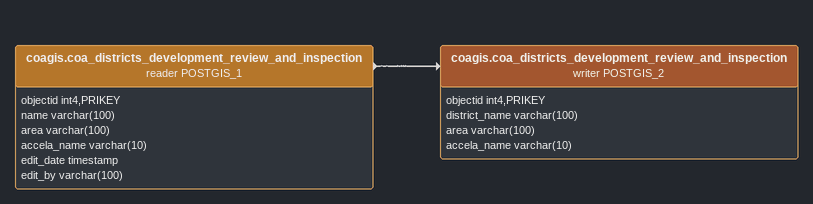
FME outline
coagis.coa_districts_development_review_and_inspection (reader POSTGIS_1)
    attributes: objectid int4,PRIKEY, name varchar(100), area varchar(100), accela_name varchar(10), edit_date timestamp, edit_by varchar(100)
    -> coagis.coa_districts_development_review_and_inspection (writer POSTGIS_2)
coagis.coa_districts_development_review_and_inspection (writer POSTGIS_2)
    attributes: objectid int4,PRIKEY, district_name varchar(100), area varchar(100), accela_name varchar(10)
